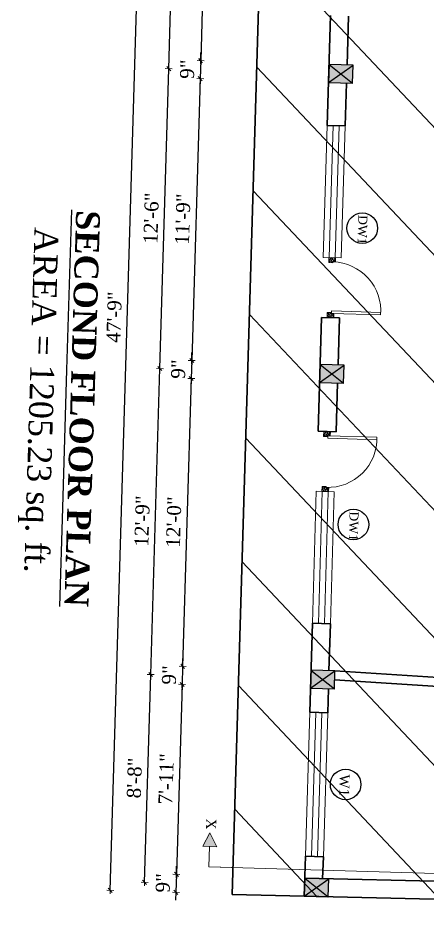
# Model space of a CAD drawing. Header units: inches. Extents: x 4069 to 291496, y -47643 to 12535.
# Drawn here: x 143013.8 to 143218.1, y -23081.3 to -22633.2 of the extents above; entities that cross this region are included whole.
import ezdxf

# ---------------------------------------------------------------- set-up
doc = ezdxf.new("R2010")
doc.units = ezdxf.units.IN
doc.header["$LTSCALE"] = 5
doc.header["$MEASUREMENT"] = 0
for name, color, linetype, lineweight in [('A-WALL', 7, 'Continuous', 9), ('Dimension', 7, 'Continuous', 18), ('DOOR', 62, 'Continuous', 0), ('Dw', 2, 'Continuous', 18)]:
    doc.layers.add(name, color=color, linetype=linetype, lineweight=lineweight)
doc.layers.add('dim line', color=7, linetype='Continuous', lineweight=15, true_color=0xfab2b2)
doc.layers.add('TEXT', color=6, linetype='Continuous')
doc.layers.add('WALL', color=7, linetype='Continuous')
doc.styles.add('ordinary', font='times.ttf')
doc.dimstyles.new('Copy of 96', dxfattribs={"dimtxt": 7, "dimasz": 4, "dimexe": 0.5, "dimexo": 0.5, "dimgap": 3, "dimtad": 1, "dimdec": 1, "dimzin": 11, "dimdsep": 46, "dimlunit": 4, "dimtxsty": 'ordinary', "dimblk": 'OBLIQUE', "dimcen": 0.09, "dimse1": 1, "dimse2": 1, "dimclrt": 6, "dimazin": 0, "dimtfac": 1, "dimtdec": 1, "dimtix": 1, "dimtmove": 2, "dimatfit": 3, "dimldrblk": 'leader', "dimfxl": 0.5, "dimfxlon": 1, "dimtolj": 1, "dimtzin": 0, "dimarcsym": 0})

# ---------------------------------------------------------------- blocks, each defined once
blk = doc.blocks.new('C1a')
at = {"color": 1, "ltscale": 5}
for p, q in [((18657.75, 4625.76), (18648.75, 4625.76)), ((18648.75, 4625.76), (18648.82, 4613.76)), ((18657.82, 4613.76), (18657.75, 4625.76)), ((18648.82, 4613.76), (18657.82, 4613.76))]:
    blk.add_line(p, q, dxfattribs=at)
blk = doc.blocks.new('A$C27B36B59')
at = {"layer": 'DOOR'}
for p, q in [((0, 4), (0, 0)), ((2.5, 4), (0, 4)), ((0, 0), (3, 0)), ((2.5, 2.5), (2.5, 4)), ((3, 2.5), (2.5, 2.5)), ((3, 0), (3, 2.5))]:
    blk.add_line(p, q, dxfattribs=at)
for centre, radius, start, end in [((-1.4, -0.54), 4.75, 22.1411, 72.838), ((1.34, 2.09), 1.64, 45.138, 144.8948), ((2.21, 0.3), 2.49, 83.3149, 152.658), ((0.13, 0.37), 2.05, 349.4875, 93.6805), ((1.96, -0.47), 2.01, 58.7447, 166.495), ((-0.06, 0.32), 1.13, 343.542, 86.947), ((2.08, -0.4), 1.17, 38.2816, 160.1519)]:
    blk.add_arc(centre, radius, start, end, dxfattribs=at)
blk = doc.blocks.new('D2')
at = {"layer": 'DOOR'}
for p, q in [((74473.95, 24047.59), (74473.95, 24018.09)), ((74473.95, 24047.59), (74475.45, 24047.59)), ((74475.45, 24047.59), (74475.45, 24018.13))]:
    blk.add_line(p, q, dxfattribs=at)
blk.add_arc((74473.95, 24047.59), 29.5, 180, 272.9146, dxfattribs=at)
at = {"layer": 'DOOR', "xscale": -1, "rotation": 180}
blk.add_blockref('A$C27B36B59', (74441.95, 24050.09), dxfattribs=at)
at = {"layer": 'DOOR', "rotation": 180}
blk.add_blockref('A$C27B36B59', (74477.95, 24050.09), dxfattribs=at)
blk = doc.blocks.new('x-x')
at = {"ltscale": 5}
for points in [[(11364.03, -701.52), (11364.03, -694.51), (11357.15, -698.09)], [(11364.03, -1135.52), (11364.03, -1128.51), (11357.15, -1132.09)]]:
    blk.add_hatch(color=256, dxfattribs=at).paths.add_polyline_path(points)
for p, q in [((11364.03, -694.51), (11357.15, -698.09)), ((11357.15, -698.09), (11364.03, -701.52)), ((11364.03, -701.52), (11364.03, -694.51)), ((11374.13, -698.09), (11364.03, -698.09)), ((11374.13, -698.09), (11374.13, -1132.09)), ((11364.03, -1128.51), (11357.15, -1132.09)), ((11364.03, -1135.52), (11364.03, -1128.51)), ((11357.15, -1132.09), (11364.03, -1135.52)), ((11374.13, -1132.09), (11364.03, -1132.09))]:
    blk.add_line(p, q, dxfattribs=at)
at = {"layer": 'A-WALL', "color": 1, "ltscale": 5}
blk.add_line((11374.13, -1120.09), (11374.13, -1132.09), dxfattribs=at)
at = {"layer": 'TEXT', "style": 'ordinary'}
for p in [(11350.08, -700.97), (11350.08, -1134.1)]:
    blk.add_text('X', height=5, dxfattribs=at).set_placement(p)
blk = doc.blocks.new('oblique')
at = {"color": 0, "lineweight": -2}
blk.add_line((0.25, 0.25), (-0.25, -0.25), dxfattribs=at)
at = {"layer": 'dim line', "lineweight": 9}
for p, q in [((-0.4375, 0), (0.4375, 0)), ((0, 0.4375), (0, -0.4375))]:
    blk.add_line(p, q, dxfattribs=at)
blk = doc.blocks.new('*D4311')
at = {"layer": 'A-WALL', "color": 0, "lineweight": -2, "ltscale": 50, "transparency": 16777216}
blk.add_line((143076.99, -23065.41), (143080.09, -22961.46), dxfattribs=at)
at = {"layer": 'Defpoints', "color": 0, "ltscale": 50, "transparency": 16777216}
for p in [(143080.09, -22961.46), (143159.98, -22963.84), (143156.88, -23067.8)]:
    blk.add_point(p, dxfattribs=at)
at = {"layer": 'A-WALL', "color": 0, "lineweight": -2, "ltscale": 50, "transparency": 16777216, "xscale": 4, "yscale": 4, "zscale": 4}
for p, rotation in [((143080.09, -22961.46), 88.28998542812828), ((143076.99, -23065.41), 268.2899854281283)]:
    blk.add_blockref('oblique', p, dxfattribs=dict(at, rotation=rotation))
at = {"layer": 'A-WALL', "color": 6, "ltscale": 50, "transparency": 16777216, "insert": (143071.98, -23013.24), "char_height": 7, "attachment_point": 5, "rotation": 88.29, "style": 'ordinary'}
blk.add_mtext('\\A1;8\'-8"', dxfattribs=at)
blk = doc.blocks.new('_OBLIQUE')
at = {"color": 0, "linetype": 'ByBlock'}
blk.add_line((-0.5, -0.5), (0.5, 0.5), dxfattribs=at)
blk = doc.blocks.new('leader')
at = {"layer": 'Dimension'}
for p, q in [((0, -4.33), (0, 4.33)), ((-4.42, 0), (4.42, 0))]:
    blk.add_line(p, q, dxfattribs=at)
blk = doc.blocks.new('*D4312')
at = {"layer": 'A-WALL', "color": 0, "lineweight": -2, "ltscale": 50, "transparency": 16777216}
blk.add_line((143080.09, -22961.46), (143084.66, -22808.53), dxfattribs=at)
at = {"layer": 'Defpoints', "color": 0, "ltscale": 50, "transparency": 16777216}
for p in [(143084.66, -22808.53), (143164.55, -22810.91), (143159.98, -22963.84)]:
    blk.add_point(p, dxfattribs=at)
at = {"layer": 'A-WALL', "color": 0, "lineweight": -2, "ltscale": 50, "transparency": 16777216, "xscale": 4, "yscale": 4, "zscale": 4}
for p, rotation in [((143084.66, -22808.53), 88.28998542889812), ((143080.09, -22961.46), 268.2899854288981)]:
    blk.add_blockref('oblique', p, dxfattribs=dict(at, rotation=rotation))
at = {"layer": 'A-WALL', "color": 6, "ltscale": 50, "transparency": 16777216, "insert": (143075.81, -22884.8), "char_height": 7, "attachment_point": 5, "rotation": 88.29, "style": 'ordinary'}
blk.add_mtext('\\A1;12\'-9"', dxfattribs=at)
blk = doc.blocks.new('*D4313')
at = {"layer": 'A-WALL', "color": 0, "lineweight": -2, "ltscale": 50, "transparency": 16777216}
blk.add_line((143084.66, -22808.53), (143089.13, -22658.59), dxfattribs=at)
at = {"layer": 'Defpoints', "color": 0, "ltscale": 50, "transparency": 16777216}
for p in [(143089.13, -22658.59), (143169.02, -22660.98), (143164.55, -22810.91)]:
    blk.add_point(p, dxfattribs=at)
at = {"layer": 'A-WALL', "color": 0, "lineweight": -2, "ltscale": 50, "transparency": 16777216, "xscale": 4, "yscale": 4, "zscale": 4}
for p, rotation in [((143089.13, -22658.59), 88.28998542889812), ((143084.66, -22808.53), 268.2899854288981)]:
    blk.add_blockref('oblique', p, dxfattribs=dict(at, rotation=rotation))
at = {"layer": 'A-WALL', "color": 6, "ltscale": 50, "transparency": 16777216, "insert": (143080.34, -22733.36), "char_height": 7, "attachment_point": 5, "rotation": 88.29, "style": 'ordinary'}
blk.add_mtext('\\A1;12\'-6"', dxfattribs=at)
blk = doc.blocks.new('*D4314')
at = {"layer": 'A-WALL', "color": 0, "lineweight": -2, "ltscale": 50, "transparency": 16777216}
blk.add_line((143089.13, -22658.59), (143093.8, -22502.34), dxfattribs=at)
at = {"layer": 'Defpoints', "color": 0, "ltscale": 50, "transparency": 16777216}
for p in [(143093.8, -22502.34), (143173.69, -22504.72), (143169.02, -22660.98)]:
    blk.add_point(p, dxfattribs=at)
at = {"layer": 'A-WALL', "color": 0, "lineweight": -2, "ltscale": 50, "transparency": 16777216, "xscale": 4, "yscale": 4, "zscale": 4}
for p, rotation in [((143093.8, -22502.34), 88.28998542889812), ((143089.13, -22658.59), 268.2899854288981)]:
    blk.add_blockref('oblique', p, dxfattribs=dict(at, rotation=rotation))
at = {"layer": 'A-WALL', "color": 6, "ltscale": 50, "transparency": 16777216, "insert": (143084.91, -22580.27), "char_height": 7, "attachment_point": 5, "rotation": 88.29, "style": 'ordinary'}
blk.add_mtext('\\A1;13\'-0"', dxfattribs=at)
blk = doc.blocks.new('*D4315')
at = {"layer": 'A-WALL', "color": 0, "lineweight": -2, "ltscale": 50, "transparency": 16777216}
blk.add_line((143059.84, -23069.4), (143076.93, -22496.66), dxfattribs=at)
at = {"layer": 'Defpoints', "color": 0, "ltscale": 50, "transparency": 16777216}
for p in [(143076.93, -22496.66), (143173.84, -22499.55), (143156.74, -23072.3)]:
    blk.add_point(p, dxfattribs=at)
at = {"layer": 'A-WALL', "color": 0, "lineweight": -2, "ltscale": 50, "transparency": 16777216, "xscale": 4, "yscale": 4, "zscale": 4}
for p, rotation in [((143076.93, -22496.66), 88.28998542889812), ((143059.84, -23069.4), 268.2899854288981)]:
    blk.add_blockref('oblique', p, dxfattribs=dict(at, rotation=rotation))
at = {"layer": 'A-WALL', "color": 6, "ltscale": 50, "transparency": 16777216, "insert": (143061.82, -22782.83), "char_height": 7, "attachment_point": 5, "rotation": 88.29, "style": 'ordinary'}
blk.add_mtext('\\A1;47\'-9"', dxfattribs=at)
blk = doc.blocks.new('*D4323')
at = {"layer": 'A-WALL', "color": 0, "lineweight": -2, "ltscale": 50, "transparency": 16777216}
blk.add_line((143194.38, -22465.78), (143526.5, -22667.7), dxfattribs=at)
at = {"layer": 'Defpoints', "color": 0, "ltscale": 50, "transparency": 16777216}
for p in [(143173.84, -22499.55), (143526.5, -22667.7), (143505.97, -22701.47)]:
    blk.add_point(p, dxfattribs=at)
at = {"layer": 'A-WALL', "color": 0, "lineweight": -2, "ltscale": 50, "transparency": 16777216, "xscale": 4, "yscale": 4, "zscale": 4}
for p, rotation in [((143194.38, -22465.78), 148.7014709224015), ((143526.5, -22667.7), 328.7014709224015)]:
    blk.add_blockref('oblique', p, dxfattribs=dict(at, rotation=rotation))
at = {"layer": 'A-WALL', "color": 6, "ltscale": 50, "transparency": 16777216, "insert": (143363.85, -22561.13), "char_height": 7, "attachment_point": 5, "rotation": 328.7015, "style": 'ordinary'}
blk.add_mtext('\\A1;32\'-5"', dxfattribs=at)
blk = doc.blocks.new('*D4336')
at = {"layer": 'A-WALL', "color": 0, "lineweight": -2, "ltscale": 50, "transparency": 16777216}
blk.add_line((143109.44, -22507.98), (143105.06, -22654.57), dxfattribs=at)
at = {"layer": 'Defpoints', "color": 0, "ltscale": 50, "transparency": 16777216}
for p in [(143173.53, -22509.9), (143105.06, -22654.57), (143169.16, -22656.48)]:
    blk.add_point(p, dxfattribs=at)
at = {"layer": 'A-WALL', "color": 0, "lineweight": -2, "ltscale": 50, "transparency": 16777216, "xscale": 4, "yscale": 4, "zscale": 4}
for p, rotation in [((143109.44, -22507.98), 88.28998542889815), ((143105.06, -22654.57), 268.2899854288981)]:
    blk.add_blockref('oblique', p, dxfattribs=dict(at, rotation=rotation))
at = {"layer": 'A-WALL', "color": 6, "ltscale": 50, "transparency": 16777216, "insert": (143100.69, -22581.08), "char_height": 7, "attachment_point": 5, "rotation": 88.29, "style": 'ordinary'}
blk.add_mtext('\\A1;12\'-3"', dxfattribs=at)
blk = doc.blocks.new('*D4337')
at = {"layer": 'A-WALL', "color": 0, "lineweight": -2, "ltscale": 50, "transparency": 16777216}
for p, q in [((143105.06, -22654.57), (143105.18, -22650.57)), ((143105.06, -22654.57), (143104.79, -22663.56)), ((143104.79, -22663.56), (143104.67, -22667.56))]:
    blk.add_line(p, q, dxfattribs=at)
at = {"layer": 'Defpoints', "color": 0, "ltscale": 50, "transparency": 16777216}
for p in [(143169.16, -22656.48), (143104.79, -22663.56), (143168.89, -22665.48)]:
    blk.add_point(p, dxfattribs=at)
at = {"layer": 'A-WALL', "color": 0, "lineweight": -2, "ltscale": 50, "transparency": 16777216, "xscale": 4, "yscale": 4, "zscale": 4}
for p, rotation in [((143105.06, -22654.57), 268.2899854288981), ((143104.79, -22663.56), 88.28998542889812)]:
    blk.add_blockref('oblique', p, dxfattribs=dict(at, rotation=rotation))
at = {"layer": 'A-WALL', "color": 6, "ltscale": 50, "transparency": 16777216, "insert": (143098.36, -22658.87), "char_height": 7, "attachment_point": 5, "rotation": 88.29, "style": 'ordinary'}
blk.add_mtext('\\A1;9"', dxfattribs=at)
blk = doc.blocks.new('*D4338')
at = {"layer": 'A-WALL', "color": 0, "lineweight": -2, "ltscale": 50, "transparency": 16777216}
blk.add_line((143104.79, -22663.56), (143100.58, -22804.5), dxfattribs=at)
at = {"layer": 'Defpoints', "color": 0, "ltscale": 50, "transparency": 16777216}
for p in [(143168.89, -22665.48), (143100.58, -22804.5), (143164.68, -22806.41)]:
    blk.add_point(p, dxfattribs=at)
at = {"layer": 'A-WALL', "color": 0, "lineweight": -2, "ltscale": 50, "transparency": 16777216, "xscale": 4, "yscale": 4, "zscale": 4}
for p, rotation in [((143104.79, -22663.56), 88.28998542889815), ((143100.58, -22804.5), 268.2899854288981)]:
    blk.add_blockref('oblique', p, dxfattribs=dict(at, rotation=rotation))
at = {"layer": 'A-WALL', "color": 6, "ltscale": 50, "transparency": 16777216, "insert": (143096.12, -22733.84), "char_height": 7, "attachment_point": 5, "rotation": 88.29, "style": 'ordinary'}
blk.add_mtext('\\A1;11\'-9"', dxfattribs=at)
blk = doc.blocks.new('*D4339')
at = {"layer": 'A-WALL', "color": 0, "lineweight": -2, "ltscale": 50, "transparency": 16777216}
for p, q in [((143100.58, -22804.5), (143100.7, -22800.5)), ((143100.58, -22804.5), (143100.32, -22813.5)), ((143100.32, -22813.5), (143100.2, -22817.49))]:
    blk.add_line(p, q, dxfattribs=at)
at = {"layer": 'Defpoints', "color": 0, "ltscale": 50, "transparency": 16777216}
for p in [(143164.68, -22806.41), (143100.32, -22813.5), (143164.41, -22815.41)]:
    blk.add_point(p, dxfattribs=at)
at = {"layer": 'A-WALL', "color": 0, "lineweight": -2, "ltscale": 50, "transparency": 16777216, "xscale": 4, "yscale": 4, "zscale": 4}
for p, rotation in [((143100.58, -22804.5), 268.2899854288981), ((143100.32, -22813.5), 88.28998542889812)]:
    blk.add_blockref('oblique', p, dxfattribs=dict(at, rotation=rotation))
at = {"layer": 'A-WALL', "color": 6, "ltscale": 50, "transparency": 16777216, "insert": (143093.88, -22808.8), "char_height": 7, "attachment_point": 5, "rotation": 88.29, "style": 'ordinary'}
blk.add_mtext('\\A1;9"', dxfattribs=at)
blk = doc.blocks.new('*D4340')
at = {"layer": 'A-WALL', "color": 0, "lineweight": -2, "ltscale": 50, "transparency": 16777216}
blk.add_line((143100.32, -22813.5), (143096.02, -22957.43), dxfattribs=at)
at = {"layer": 'Defpoints', "color": 0, "ltscale": 50, "transparency": 16777216}
for p in [(143164.41, -22815.41), (143096.02, -22957.43), (143160.12, -22959.35)]:
    blk.add_point(p, dxfattribs=at)
at = {"layer": 'A-WALL', "color": 0, "lineweight": -2, "ltscale": 50, "transparency": 16777216, "xscale": 4, "yscale": 4, "zscale": 4}
for p, rotation in [((143100.32, -22813.5), 88.28998542889815), ((143096.02, -22957.43), 268.2899854288981)]:
    blk.add_blockref('oblique', p, dxfattribs=dict(at, rotation=rotation))
at = {"layer": 'A-WALL', "color": 6, "ltscale": 50, "transparency": 16777216, "insert": (143091.61, -22885.27), "char_height": 7, "attachment_point": 5, "rotation": 88.29, "style": 'ordinary'}
blk.add_mtext('\\A1;12\'-0"', dxfattribs=at)
blk = doc.blocks.new('*D4341')
at = {"layer": 'A-WALL', "color": 0, "lineweight": -2, "ltscale": 50, "transparency": 16777216}
for p, q in [((143096.02, -22957.43), (143096.14, -22953.43)), ((143096.02, -22957.43), (143095.75, -22966.43)), ((143095.75, -22966.43), (143095.63, -22970.43))]:
    blk.add_line(p, q, dxfattribs=at)
at = {"layer": 'Defpoints', "color": 0, "ltscale": 50, "transparency": 16777216}
for p in [(143160.12, -22959.35), (143095.75, -22966.43), (143159.85, -22968.34)]:
    blk.add_point(p, dxfattribs=at)
at = {"layer": 'A-WALL', "color": 0, "lineweight": -2, "ltscale": 50, "transparency": 16777216, "xscale": 4, "yscale": 4, "zscale": 4}
for p, rotation in [((143096.02, -22957.43), 268.2899854288981), ((143095.75, -22966.43), 88.28998542889812)]:
    blk.add_blockref('oblique', p, dxfattribs=dict(at, rotation=rotation))
at = {"layer": 'A-WALL', "color": 6, "ltscale": 50, "transparency": 16777216, "insert": (143089.32, -22961.73), "char_height": 7, "attachment_point": 5, "rotation": 88.29, "style": 'ordinary'}
blk.add_mtext('\\A1;9"', dxfattribs=at)
blk = doc.blocks.new('*D4342')
at = {"layer": 'A-WALL', "color": 0, "lineweight": -2, "ltscale": 50, "transparency": 16777216}
blk.add_line((143095.75, -22966.43), (143092.92, -23061.39), dxfattribs=at)
at = {"layer": 'Defpoints', "color": 0, "ltscale": 50, "transparency": 16777216}
for p in [(143159.85, -22968.34), (143092.92, -23061.39), (143157.01, -23063.3)]:
    blk.add_point(p, dxfattribs=at)
at = {"layer": 'A-WALL', "color": 0, "lineweight": -2, "ltscale": 50, "transparency": 16777216, "xscale": 4, "yscale": 4, "zscale": 4}
for p, rotation in [((143095.75, -22966.43), 88.28998542889815), ((143092.92, -23061.39), 268.2899854288981)]:
    blk.add_blockref('oblique', p, dxfattribs=dict(at, rotation=rotation))
at = {"layer": 'A-WALL', "color": 6, "ltscale": 50, "transparency": 16777216, "insert": (143087.76, -23013.71), "char_height": 7, "attachment_point": 5, "rotation": 88.29, "style": 'ordinary'}
blk.add_mtext('\\A1;7\'-11"', dxfattribs=at)
blk = doc.blocks.new('*D4343')
at = {"layer": 'A-WALL', "color": 0, "lineweight": -2, "ltscale": 50, "transparency": 16777216}
for p, q in [((143092.92, -23061.39), (143092.65, -23070.38)), ((143092.92, -23061.39), (143093.03, -23057.39)), ((143092.65, -23070.38), (143092.53, -23074.38))]:
    blk.add_line(p, q, dxfattribs=at)
at = {"layer": 'Defpoints', "color": 0, "ltscale": 50, "transparency": 16777216}
for p in [(143157.01, -23063.3), (143092.65, -23070.38), (143156.74, -23072.3)]:
    blk.add_point(p, dxfattribs=at)
at = {"layer": 'A-WALL', "color": 0, "lineweight": -2, "ltscale": 50, "transparency": 16777216, "xscale": 4, "yscale": 4, "zscale": 4}
for p, rotation in [((143092.92, -23061.39), 268.2899854288981), ((143092.65, -23070.38), 88.28998542889812)]:
    blk.add_blockref('oblique', p, dxfattribs=dict(at, rotation=rotation))
at = {"layer": 'A-WALL', "color": 6, "ltscale": 50, "transparency": 16777216, "insert": (143086.21, -23065.69), "char_height": 7, "attachment_point": 5, "rotation": 88.29, "style": 'ordinary'}
blk.add_mtext('\\A1;9"', dxfattribs=at)

msp = doc.modelspace()

# ---------------------------------------------------------------- hatches: boundary and pattern name
at = {"layer": 'WALL', "linetype": 'ByBlock', "ltscale": 5, "true_color": 0xf8991e}
h = msp.add_hatch(dxfattribs=at)
h.set_pattern_fill('ANSI31', color=30, scale=350, angle=268.2899854)
h.set_pattern_definition([(313.29, (145999.725, -14471.315), (31.8453, 29.99899), [])])
h.paths.add_polyline_path([(143138.46977, -22478.04403), (143541.3401, -22722.97887), (143530.64367, -23081.26722), (143120.75431, -23071.44237)])
h = msp.add_hatch(color=30, dxfattribs=at)
h.dxf.hatch_style = 1
h.paths.add_polyline_path([(143175.02177, -22661.15755), (143169.15872, -22656.4805), (143168.89016, -22665.4765)])
h.paths.add_polyline_path([(143168.89016, -22665.4765), (143180.88481, -22665.83459), (143175.02177, -22661.15755)])
h.paths.add_polyline_path([(143175.02177, -22661.15755), (143180.88481, -22665.83459), (143181.15338, -22656.8386)])
h.paths.add_polyline_path([(143181.15338, -22656.8386), (143169.15872, -22656.4805), (143175.02177, -22661.15755)])
h = msp.add_hatch(color=30, dxfattribs=at)
h.dxf.hatch_style = 1
h.paths.add_polyline_path([(143170.54562, -22811.09074), (143164.68258, -22806.4137), (143164.41401, -22815.40969)])
h.paths.add_polyline_path([(143164.41401, -22815.40969), (143176.40867, -22815.76779), (143170.54562, -22811.09074)])
h.paths.add_polyline_path([(143170.54562, -22811.09074), (143176.40867, -22815.76779), (143176.67724, -22806.77179)])
h.paths.add_polyline_path([(143176.67724, -22806.77179), (143164.68258, -22806.4137), (143170.54562, -22811.09074)])
h = msp.add_hatch(color=30, dxfattribs=at)
h.dxf.hatch_style = 1
h.paths.add_polyline_path([(143165.97996, -22964.02261), (143160.11691, -22959.34557), (143159.84835, -22968.34156)])
h.paths.add_polyline_path([(143159.84835, -22968.34156), (143171.843, -22968.69965), (143165.97996, -22964.02261)])
h.paths.add_polyline_path([(143165.97996, -22964.02261), (143171.843, -22968.69965), (143172.11157, -22959.70366)])
h.paths.add_polyline_path([(143172.11157, -22959.70366), (143160.11691, -22959.34557), (143165.97996, -22964.02261)])
h = msp.add_hatch(color=30, dxfattribs=at)
h.dxf.hatch_style = 1
h.paths.add_polyline_path([(143156.74488, -23072.29533), (143162.8776, -23067.9394), (143157.01346, -23063.29917)])
h.paths.add_polyline_path([(143156.74488, -23072.29533), (143168.74174, -23072.57964), (143162.8776, -23067.9394)])
h.paths.add_polyline_path([(143168.74174, -23072.57964), (143169.01032, -23063.58348), (143162.8776, -23067.9394)])
h.paths.add_polyline_path([(143162.8776, -23067.9394), (143169.01032, -23063.58348), (143157.01346, -23063.29917)])

# ---------------------------------------------------------------- linework, layer by layer
at = {"color": 1, "ltscale": 5}
for p, q in [((143168.89016, -22665.4765), (143181.15338, -22656.8386)), ((143169.15872, -22656.4805), (143180.88481, -22665.83459)), ((143164.41401, -22815.40969), (143176.67724, -22806.77179)), ((143164.68258, -22806.4137), (143176.40867, -22815.76779)), ((143159.84835, -22968.34156), (143172.11157, -22959.70366)), ((143160.11691, -22959.34557), (143171.843, -22968.69965)), ((143156.74488, -23072.29533), (143169.01032, -23063.58348)), ((143157.01346, -23063.29917), (143168.74174, -23072.57964))]:
    msp.add_line(p, q, dxfattribs=at)
at = {"layer": 'A-WALL', "lineweight": 30}
for p, q in [((143138.46977, -22478.04403), (143120.75431, -23071.44237)), ((143169.88982, -22631.9915), (143168.24857, -22686.96701)), ((143178.88582, -22632.26007), (143178.15472, -22656.74907)), ((143177.88615, -22665.74506), (143177.24456, -22687.23557)), ((143168.24857, -22686.96701), (143177.24456, -22687.23557)), ((143165.38384, -22782.92425), (143163.68291, -22839.89887)), ((143165.38384, -22782.92425), (143174.37983, -22783.19282)), ((143174.37983, -22783.19282), (143173.67857, -22806.68227)), ((143173.41, -22815.67826), (143172.6789, -22840.16744)), ((143163.68291, -22839.89887), (143172.6789, -22840.16744)), ((143160.81817, -22935.85612), (143159.49025, -22980.3363)), ((143160.81817, -22935.85612), (143169.81417, -22936.12468)), ((143169.81417, -22936.12468), (143169.11291, -22959.61413)), ((143290.93961, -22967.23966), (143172.11157, -22959.70366)), ((143290.65479, -22971.73064), (143171.82676, -22964.19463)), ((143168.84434, -22968.61013), (143168.48624, -22980.60487)), ((143159.49025, -22980.3363), (143168.48624, -22980.60487)), ((143157.3417, -23052.30423), (143156.74488, -23072.29533)), ((143157.3417, -23052.30423), (143166.3377, -23052.5728)), ((143166.3377, -23052.5728), (143165.95542, -23063.51108)), ((143157.01346, -23063.29917), (143299.97602, -23066.68728)), ((143120.75431, -23071.44237), (143299.70745, -23075.68345))]:
    msp.add_line(p, q, dxfattribs=at)
at = {"layer": 'Dw', "color": 3}
for p, q in [((143168.24857, -22686.96701), (143166.27907, -22752.93761)), ((143169.27773, -22753.02714), (143171.24724, -22687.05653)), ((143172.2764, -22753.11666), (143174.2459, -22687.14605)), ((143177.24456, -22687.23557), (143175.27506, -22753.20618)), ((143166.27907, -22752.93761), (143175.27506, -22753.20618)), ((143162.78768, -22869.88551), (143160.81817, -22935.85612)), ((143162.78768, -22869.88551), (143171.78367, -22870.15408)), ((143163.81684, -22935.94564), (143165.78634, -22869.97503)), ((143166.8155, -22936.03516), (143168.78501, -22870.06455)), ((143171.78367, -22870.15408), (143169.81417, -22936.12468)), ((143159.49094, -22980.31341), (143157.34239, -23052.28135)), ((143162.48972, -22980.40294), (143160.34117, -23052.37087)), ((143165.48838, -22980.49246), (143163.33983, -23052.4604)), ((143165.48838, -22980.49246), (143163.33983, -23052.4604)), ((143168.48624, -22980.60487), (143166.3377, -23052.5728))]:
    msp.add_line(p, q, dxfattribs=at)
at = {"layer": 'TEXT'}
for centre in [(143185.7479, -22738.33831), (143181.32465, -22886.49992), (143177.44534, -23016.44159)]:
    msp.add_circle(centre, 7.64038, dxfattribs=at)
at = {"layer": 'WALL', "color": 2, "linetype": 'ByBlock', "ltscale": 5}
for points in [[(143169.15872, -22656.4805), (143168.89016, -22665.4765), (143180.88481, -22665.83459), (143181.15338, -22656.8386)], [(143164.68258, -22806.4137), (143164.41401, -22815.40969), (143176.40867, -22815.76779), (143176.67724, -22806.77179)], [(143160.11691, -22959.34557), (143159.84835, -22968.34156), (143171.843, -22968.69965), (143172.11157, -22959.70366)], [(143169.01032, -23063.58348), (143157.01346, -23063.29917), (143156.74488, -23072.29533), (143168.74174, -23072.57964)]]:
    msp.add_lwpolyline(points, close=True, dxfattribs=at)

# ---------------------------------------------------------------- block references
at = {"layer": 'A-WALL', "color": 1, "rotation": 268.2899854281289}
msp.add_blockref('x-x', (144580.16443, -11722.30029), dxfattribs=at)
at = {"layer": 'WALL', "color": 2, "linetype": 'ByBlock', "yscale": 0.8333000000000083, "zscale": 0.8333}
for p, xscale, rotation in [((165052.23271, 38653.78831), -0.8333000000002356, 88.28998542812892), ((161346.52475, -85472.86196), 0.8332999999984168, 88.28998542812889)]:
    msp.add_blockref('D2', p, dxfattribs=dict(at, xscale=xscale, rotation=rotation))
at = {"layer": 'WALL', "color": 2, "linetype": 'ByBlock', "ltscale": 5, "rotation": 268.2899854281289}
msp.add_blockref('C1a', (139101.80753, -4285.10622), dxfattribs=at)

# ---------------------------------------------------------------- texts
at = {"layer": 'TEXT', "style": 'ordinary'}
for s, height, p in [('DW1', 4.5, (143183.87291, -22731.71811)), ('DW1', 4.5, (143179.44965, -22879.87971)), ('W1', 5, (143174.53277, -23011.3194))]:
    msp.add_text(s, height=height, rotation=268.2903735, dxfattribs=at).set_placement(p)
at = {"layer": 'TEXT', "char_height": 12, "width": 219.8150831, "attachment_point": 8, "rotation": 268.2895973, "style": 'ordinary'}
for s, insert in [('{\\fTimes New Roman|b1|i0|c0|p18;\\LSECOND FLOOR PLAN}', (143039.7252, -22828.33855)), ('AREA = 1205.23 sq. ft.', (143015.60222, -22824.03201))]:
    msp.add_mtext(s, dxfattribs=dict(at, insert=insert))

# ---------------------------------------------------------------- dimensions: what is measured, and where the dimension line sits
at = {"layer": 'A-WALL', "ltscale": 50}
for p1, p2, distance, picture, middle in [((143173.84375, -22499.55051), (143505.96612, -22701.47239), 39.52759, '*D4323', (143363.8476, -22561.1304)), ((143156.87917, -23067.79725), (143159.98263, -22963.84356), 79.92751, '*D4311', (143071.98134, -23013.23952))]:
    dim = msp.add_aligned_dim(p1=p1, p2=p2, distance=distance, dimstyle='Copy of 96', override={"dimdec": 0, "dimblk": 'oblique', "dimtdec": 0, "dimarcsym": 1}, dxfattribs=at)
    dim.commit()
    dim.dimension.update_dxf_attribs({"geometry": picture, "text_midpoint": middle})
for base, p1, p2, picture, middle in [((143076.93421, -22496.65735), (143156.74488, -23072.29533), (143173.84375, -22499.55051), '*D4315', (143061.81704, -22782.83368)), ((143093.79741, -22502.33792), (143169.02444, -22660.9785), (143173.68933, -22504.72303), '*D4314', (143084.90733, -22580.26988)), ((143105.06043, -22654.5669), (143173.53491, -22509.89556), (143169.15872, -22656.4805), '*D4336', (143100.69089, -22581.07865)), ((143104.79187, -22663.56289), (143169.15872, -22656.4805), (143168.89016, -22665.4765), '*D4337', (143098.35842, -22658.86882)), ((143089.13252, -22658.59339), (143164.5483, -22810.9117), (143169.02444, -22660.9785), '*D4313', (143080.33681, -22733.36421)), ((143100.58429, -22804.5001), (143168.89016, -22665.4765), (143164.68258, -22806.4137), '*D4338', (143096.12035, -22733.83542)), ((143100.31572, -22813.49609), (143164.68258, -22806.4137), (143164.41401, -22815.40969), '*D4339', (143093.88228, -22808.80202)), ((143084.65638, -22808.52659), (143159.98263, -22963.84356), (143164.5483, -22810.9117), '*D4312', (143075.80582, -22884.79644)), ((143096.01863, -22957.43196), (143164.41401, -22815.40969), (143160.11691, -22959.34557), '*D4340', (143091.60953, -22885.26825)), ((143095.75006, -22966.42795), (143160.11691, -22959.34557), (143159.84835, -22968.34156), '*D4341', (143089.31661, -22961.73388)), ((143092.91517, -23061.38556), (143159.84835, -22968.34156), (143157.01346, -23063.29917), '*D4342', (143087.76488, -23013.71068)), ((143092.64659, -23070.38172), (143157.01346, -23063.29917), (143156.74488, -23072.29533), '*D4343', (143086.21315, -23065.68757))]:
    dim = msp.add_linear_dim(base=base, p1=p1, p2=p2, angle=268.2899854, dimstyle='Copy of 96', override={"dimdec": 0, "dimblk": 'oblique', "dimtdec": 0, "dimarcsym": 1}, dxfattribs=at)
    dim.commit()
    dim.dimension.update_dxf_attribs({"geometry": picture, "text_midpoint": middle})

doc.saveas('drawing.dxf')
